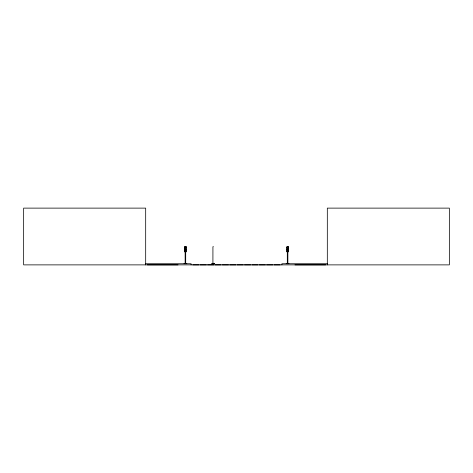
<?xml version="1.0" encoding="UTF-8"?>
<svg xmlns="http://www.w3.org/2000/svg" width="473" height="473" viewBox="0 0 473 473"><rect width="100%" height="100%" fill="white"/><g stroke="black" fill="none" stroke-linecap="round" stroke-linejoin="round"><path stroke-width="0.71" d="M213.471 246.717L212.927 246.717L212.915 263.177L213.471 263.177M183.997 263.686L186.835 263.686M211.78 263.686L214.618 263.686M286.165 263.686L289.003 263.686M145.477 263.745L191.092 263.745L191.092 264.88M211.78 263.745L214.618 263.745M327.523 263.745L281.908 263.745L281.908 264.88M327.316 264.88L327.316 208.12L449.35 208.12L449.35 264.88L23.65 264.88L23.65 208.12L145.684 208.12L145.684 264.88M325.613 264.88L294.963 264.88M288.152 251.34L288.152 251.654M287.868 251.725L287.868 263.177L287.312 263.177L287.3 251.725M280.205 264.88L273.962 264.88M272.826 264.88L266.583 264.88M265.448 264.88L259.204 264.88M258.069 264.88L251.825 264.88M250.69 264.88L244.446 264.88M243.311 264.88L237.068 264.88M235.932 264.88L229.689 264.88M228.554 264.88L222.31 264.88M221.175 264.88L214.931 264.88M213.796 264.88L207.552 264.88M206.417 264.88L200.174 264.88M199.038 264.88L192.795 264.88M185.7 246.717L185.7 263.177L185.144 263.177L185.132 246.717M184.848 246.888L184.848 248.248M184.848 248.591L184.848 249.951M184.848 250.294L184.848 251.654M178.037 264.88L147.387 264.88M185.729 250.371A0.68 0.68 0 0 1 185.623 251.624M185.103 251.577A0.68 0.68 0 0 1 184.842 251.34M184.937 247.089A0.68 0.68 0 0 1 186.007 247.225A0.68 0.68 0 0 1 185.593 248.224M185.718 248.662A0.68 0.68 0 0 1 185.635 249.915M186.267 246.717L184.565 246.717L184.565 251.825L186.267 251.825L186.267 246.717M288.435 246.717L286.733 246.717L286.733 251.825L288.435 251.825L288.435 246.717M287.217 251.547A0.68 0.68 0 0 0 288.264 251.003A0.68 0.68 0 0 0 287.271 250.371A0.68 0.68 0 0 0 287.217 251.547M287.241 248.159A0.68 0.68 0 0 0 288.264 247.568A0.68 0.68 0 0 0 287.241 246.977A0.68 0.68 0 0 0 287.241 248.159M287.206 249.839A0.68 0.68 0 0 0 288.264 249.312A0.68 0.68 0 0 0 287.282 248.662A0.68 0.68 0 0 0 287.206 249.839"/></g></svg>
